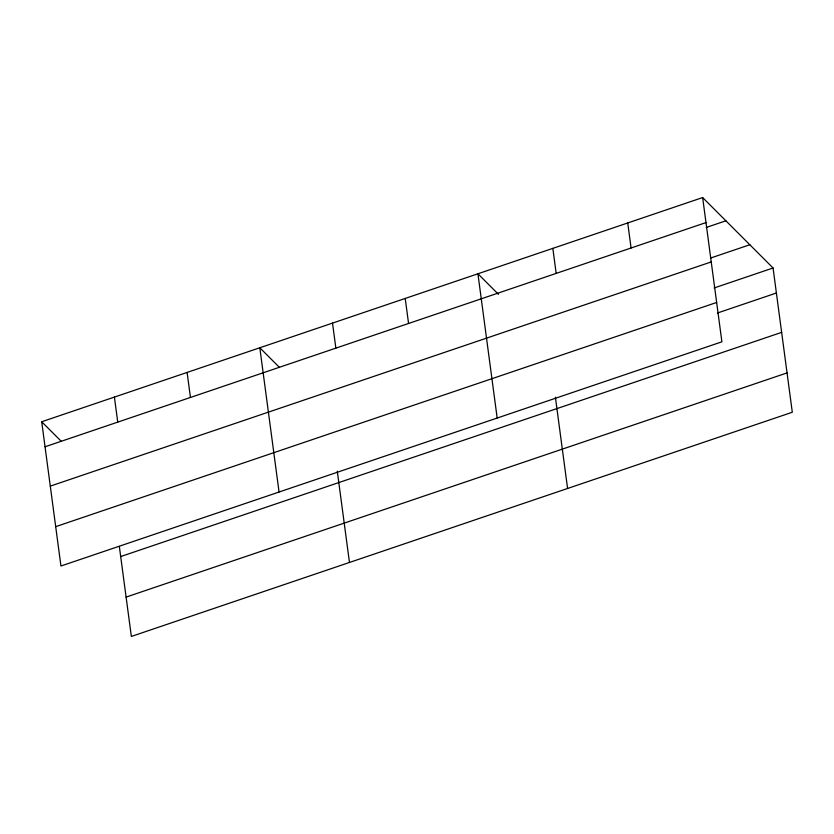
<?xml version="1.0" encoding="UTF-8"?>
<svg xmlns="http://www.w3.org/2000/svg" width="834" height="834" viewBox="0 0 834 834"><rect width="100%" height="100%" fill="white"/><g stroke="black" fill="none" stroke-linecap="round" stroke-linejoin="round"><path stroke-width="1.25" d="M702.645 197.554L721.9 341.815L60.945 566.015L41.7 421.754L702.645 197.554L773.055 267.985L792.3 412.246L131.355 636.446L119.335 546.406M45.036 446.784L705.991 222.584M706.231 227.463L725.882 220.802M710.526 258.071L749.818 244.748M50.29 486.128L711.235 261.928M714.112 287.98L773.055 267.985M55.701 526.661L716.646 302.471M717.449 313.011L776.391 293.015M120.69 556.559L781.646 332.37M126.101 597.102L787.046 372.902M498.482 294.339L477.924 273.781L497.179 418.043M279.473 367.429L259.812 347.768L279.056 492.029M41.7 421.754L61.362 441.415M627.741 222.97L631.077 248M552.838 248.376L556.174 273.406M555.392 397.172L567.579 488.474M405.22 298.447L408.566 323.477M332.516 323.102L335.862 348.132M337.28 471.147L349.467 562.46M187.108 372.423L190.444 397.453M114.404 397.088L117.74 422.119"/></g></svg>
